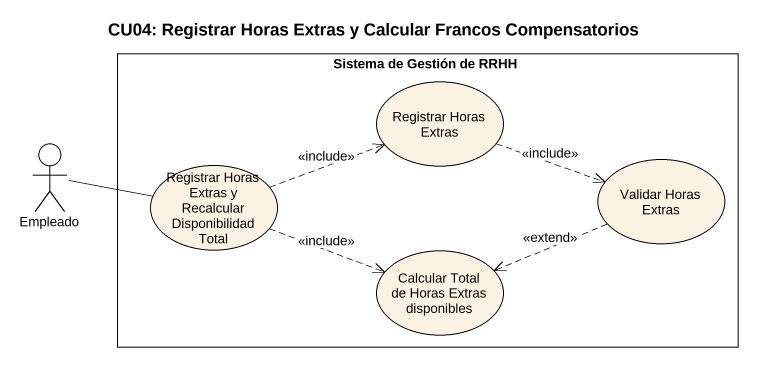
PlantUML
@startuml
title CU04: Registrar Horas Extras y Calcular Francos Compensatorios
rectangle "Sistema de Gestión de RRHH" as Sistema_de_Gestión_de_RRHH {
  usecase "Registrar Horas Extras" as Registrar_Horas_Extras
  usecase "Registrar Horas Extras y Recalcular Disponibilidad Total" as Registrar_Horas_Extras_y
  usecase "Validar Horas Extras" as Validar_Horas_Extras
  usecase "Calcular Total de Horas Extras disponibles" as Calcular_Total_de_Horas
}
actor Empleado
Registrar_Horas_Extras .right.> Validar_Horas_Extras : <<include>>
Empleado -right- Registrar_Horas_Extras_y
Registrar_Horas_Extras_y .right.> Registrar_Horas_Extras : <<include>>
Registrar_Horas_Extras_y .right.> Calcular_Total_de_Horas : <<include>>
Validar_Horas_Extras .left.> Calcular_Total_de_Horas : <<extend>>
@enduml
